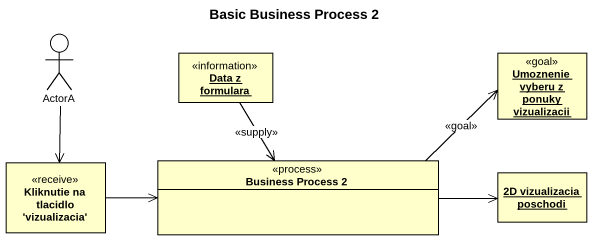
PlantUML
@startuml
title Basic Business Process 2
allowmixing
hide circle
hide empty members
actor ActorA
object "Data z formulara" as Data_z_formulara <<information>>
object "Umoznenie vyberu z ponuky vizualizacii" as Umoznenie_vyberu_z_ponuky <<goal>>
class "Kliknutie na tlacidlo 'vizualizacia'" as Kliknutie_na_tlacidlo <<receive>>
class "Business Process 2" as Business_Process_2 <<process>>
object "2D vizualizacia poschodi" as o2D_vizualizacia_poschodi
ActorA --> Kliknutie_na_tlacidlo
Data_z_formulara --> Business_Process_2 : <<supply>>
Kliknutie_na_tlacidlo -right-> Business_Process_2
Business_Process_2 -right-> Umoznenie_vyberu_z_ponuky : <<goal>>
Business_Process_2 -right-> o2D_vizualizacia_poschodi
@enduml
